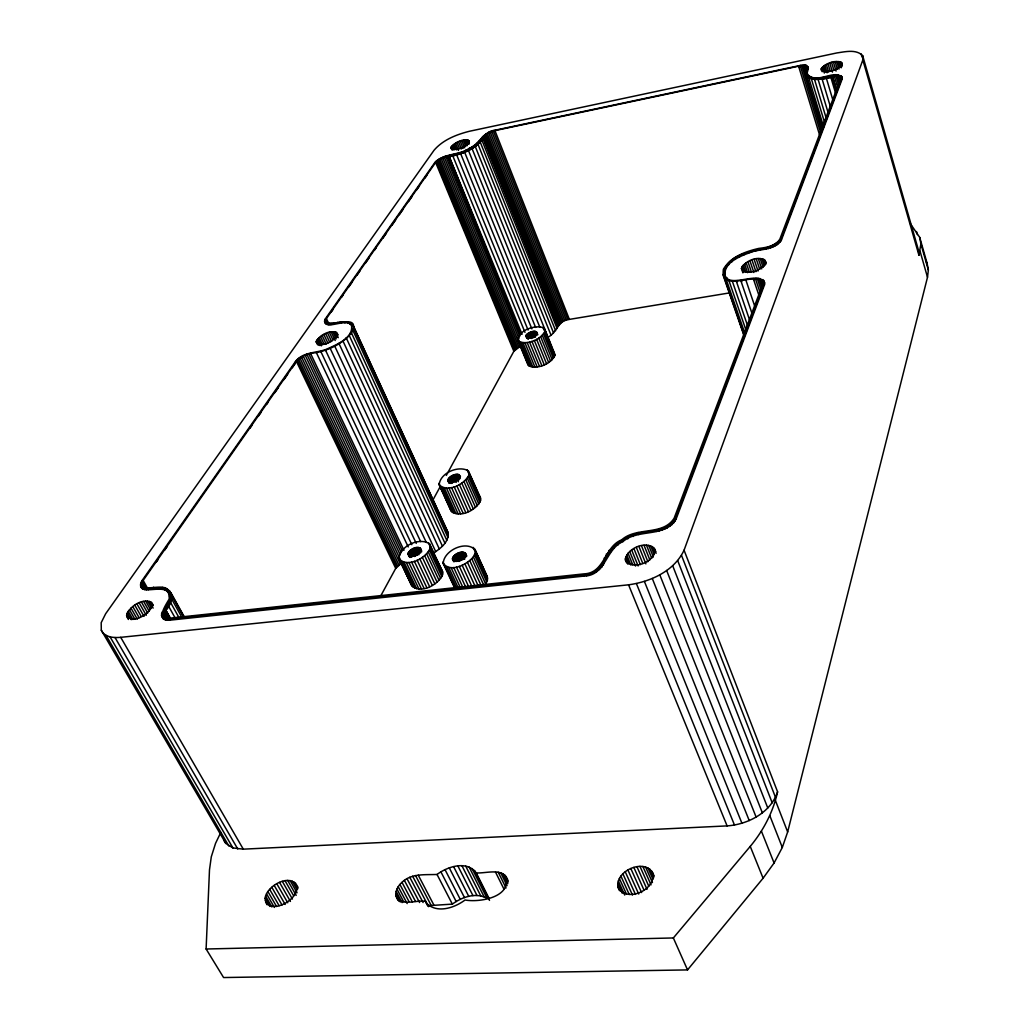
<?xml version="1.0" encoding="UTF-8"?>
<svg xmlns="http://www.w3.org/2000/svg" width="1029" height="1029" viewBox="0 0 1029 1029"><rect width="100%" height="100%" fill="white"/><g stroke="black" fill="none" stroke-linecap="round" stroke-linejoin="round"><path stroke-width="1.5" d="M654.676 548.753C656.734 561.59 631.87 571.481 625.362 559.827C626.391 547.505 650.469 538.244 655.833 551.673M619.522 890.69C609.875 872.245 647.074 855.266 653.839 875.576M909.803 222.843L919.707 237.39L927.116 263.334L928.351 269.997L927.502 277.238L787.661 831.946L782.31 847.459L774.078 862.997L763.094 878.213L687.539 969.91L223.589 977.55L206.109 949.008L209.492 869.814L211.292 856.81L215.55 843.343L220.798 832.435M832.049 75.889L838.481 75.606L840.757 76.943L840.77 78.41L779.879 239.088C775.66 246.175 766.232 247.526 758.772 248.413C745.472 251.488 730.5 256.826 723.374 269.328C719.863 294.68 759.801 269.058 762.901 283.901L674.124 518.204C662.753 536.07 636.565 526.424 621.619 539.878C604.203 546.656 604.975 573.127 583.996 573.873L169.721 618.185C150.105 617.387 179.882 598.634 168.293 590.222C162.762 581.668 137.745 595.264 143.16 580.433L296.429 361.398C301.214 355.519 309.073 353.101 316.392 352.651C329.563 349.731 342.94 343.686 351.442 332.856C362.98 310.115 323.402 331.531 326.399 318.578L435.614 162.492C444.631 153.27 459.436 155.855 469.713 148.523C479.951 144.755 483.296 131.802 494.923 130.619L798.594 66.216L804.601 65.882L806.865 67.104C800.536 82.294 823.702 80.043 832.345 76.866L836.448 90.668L832.049 75.889C823.856 77.059 812.074 81.432 805.784 74.024M168.705 618.403L164.794 611.406C171.637 605.502 176.306 590.363 163.855 588.164M554.85 355.584L544.084 328.058C535.453 324.045 516.429 330.656 518.603 341.345L528.597 365.617C537.614 369.694 550.412 364.202 554.85 355.584L544.084 328.058M164.19 610.326L164.794 611.406C168.434 606.12 173.682 599.084 169.965 592.537M140.947 586.864C149.591 592.022 170.673 581.874 169.155 599.084C165.54 605.322 154.762 621.014 169.721 620.191L584.086 576.086C605.734 575.7 605.618 549.126 622.841 541.653C638.186 528.379 664.875 537.987 676.027 519.259L764.508 284.801C762.579 266.395 721.689 294.821 724.57 269.122C735.465 246.33 766.528 255.449 781.075 238.869L841.825 78.191C836.989 68.802 819.804 81.908 811.045 76.841C801.244 73.934 815.045 61.213 798.787 65.766L495.232 130.168C483.283 131.262 479.54 144.176 469.301 148.33C458.818 155.611 443.731 153.038 434.74 162.672L325.421 318.746C322.231 332.984 346.246 316.559 351.789 325.563L351.339 324.598C343.827 316.893 331.66 327.981 324.534 321.755M163.045 618.712L161.502 613.773M527.71 362.362L528.597 365.617M862.842 59.952L684.066 550.193L777.59 791.841C770.657 812.717 747.993 824.422 727.104 825.901L243.281 849.157L232.914 847.935L225.788 843.381L101.305 630.237L101.189 622.686L105.665 613.721L434.084 150.208C442.984 139.803 456.49 134.542 469.468 131.262L836.911 52.929C845.169 51.797 856.115 48.929 862.675 55.656L862.842 59.952L918.923 255.192L918.498 250.24M475.154 549.82L475.231 553.113L473.366 556.856L485.611 583.842L487.437 580.06L487.322 576.729L475.154 549.82C465.893 539.993 443.473 550.554 443.229 563.583L454.445 587.559M126.593 615.561C128.535 606.235 145.861 595.598 152.511 604.435C150.736 613.824 133.063 624.59 126.593 615.561L128.188 618.326M480.53 500.66L480.44 497.74L468.298 470.793C458.317 465.108 440.116 472.954 439.164 484.775L450.831 510.474C459.32 518.963 476.157 510.358 480.53 500.66L469.07 474.832L468.298 470.793M918.923 255.192L920.904 243.937L919.707 237.39M452.438 558.914C453.365 553.885 463.179 549.19 465.957 554.49C465.082 559.532 455.178 564.265 452.438 558.914L453.738 561.744M398.172 900.362C393.412 894.548 396.898 886.612 401.992 882.342C411.24 873.209 425.26 874.972 437.029 874.457C447.602 866.508 466.844 860.218 476.26 872.901L489.148 898.561M442.547 574.812L442.56 571.558L429.543 543.775C419.099 536.984 399.818 546.077 398.879 558.606L411.459 584.974C419.935 594.775 438.2 585.102 442.547 574.812L430.199 548.316L429.543 543.775M447.769 480.466C448.85 475.964 457.648 471.694 460.413 476.26C459.384 480.775 450.496 485.071 447.769 480.466L449.068 483.321M433.068 553.28C440.18 548.83 449.493 541.923 447.988 532.43L353.32 325.82M407.947 554.026C408.963 549.216 418.546 544.457 421.183 549.679C420.218 554.502 410.545 559.3 407.947 554.026L409.272 556.805M141.089 586.942L141.758 583.096M168.705 593.206L169.309 594.286C165.103 581.449 134.542 599.238 142.053 580.575L295.439 361.565C302.603 352.137 315.427 353.037 325.55 349.641C335.441 345.114 354.465 338.052 351.339 324.598M822.184 129.474L805.836 75.683L805.746 72.236M451.036 147.301L451.049 148.575C456.927 151.224 467.642 147.16 469.353 140.844C463.294 138.13 454.921 142.298 451.036 147.301L452.22 150.195M725.123 276.132L725.496 277.225C721.355 262.279 742.835 255.025 753.935 251.256C763.235 249.031 775.827 249.288 781.435 239.963L842.108 79.182L841.452 76.095M821.258 68.699L821.258 70.139C827.47 73.689 840.011 69.998 841.941 62.91C835.484 59.322 825.708 63.219 821.258 68.699L822.171 71.747M265.122 898.278C266.318 885.249 293.342 871.254 297.034 888.374C296.082 901.584 268.466 915.707 265.122 898.278L269.855 906.433M161.682 616.551L165.116 618.956L169.103 619.098L583.572 574.864C605.219 574.478 605.116 547.904 622.339 540.431C637.697 527.157 664.387 536.752 675.551 518.037L764.135 283.695L764.29 281.354M741.42 268.44C744.61 260.517 760.92 254.086 766.078 262.138C763.004 270.112 746.437 276.621 741.42 268.44L742.912 272.852M809.051 76.03L809.347 77.008C804.421 74.834 809.193 70.345 807.984 66.962M206.109 949.008L673.352 937.959L750.244 846.391C763.402 830.557 773.126 811.984 777.59 791.841M316.16 341.795C319.054 335.132 332.817 327.659 337.731 334.374C334.927 341.075 320.945 348.625 316.16 341.795L317.524 344.664M518.603 341.345C527.723 345.255 540.431 339.776 545.036 331.222M439.164 484.775C447.782 493.071 464.491 484.427 469.07 474.832M525.896 335.583C525.883 340.766 535.221 336.907 536.829 333.808C536.804 328.637 527.53 332.508 525.896 335.583L527.067 338.438M398.879 558.606C407.497 568.227 425.633 558.49 430.199 548.316M547.994 337.165C556.998 333.01 558.065 319.878 569.371 319.389L729.522 292.905M101.305 630.237C104.624 637.453 113.82 637.941 120.715 637.337L628.565 584.819C650.431 581.784 674.239 571.146 684.066 550.193M380.434 596.46L395.728 568.368L401.863 562.786M432.489 500.801L440.168 486.704M446.316 475.411L513.857 351.288L520.34 346.258M447.654 156.022L448.014 156.91C461.069 154.401 476.028 149.719 483.424 137.873L482.833 136.381M806.787 70.255L806.877 68.609M604.64 558.323L608.602 552.161M325.421 318.746L325.241 320.804L324.791 319.852M447.409 156.074L520.61 334.451L448.014 156.91C461.095 154.196 475.617 149.475 483.424 137.873L557.988 326.463L483.077 138.503M156.408 561.95L158.247 559.326M164.666 550.142L167.418 546.206M250.021 428.141L251.848 425.517M258.279 416.333L261.032 412.397M266.537 404.526L268.376 401.902M274.794 392.718L278.473 387.47M283.978 379.598L287.644 374.35M292.236 367.79L294.989 363.854M331.377 311.838L333.216 309.214M341.474 297.394L343.313 294.77M348.818 286.898L352.484 281.65M357.076 275.09L359.828 271.154M365.334 263.283L369.012 258.035M374.517 250.163L376.357 247.539M382.775 238.355L386.454 233.107M391.959 225.222L395.625 219.974M399.303 214.727L402.969 209.479M408.487 201.607L412.153 196.359M416.745 189.799L419.498 185.863M425.003 177.991L426.842 175.367M477.456 142.877L477.816 143.751L479.707 141.925L481.122 140.163L480.775 139.275M443.229 563.583C451.126 572.909 466.934 564.587 473.366 556.856M612.229 548.791L609.554 551.583L609.052 550.361M412.655 876.219L428.141 905.7L452.348 904.118C461.957 897.018 475.912 892.092 487.103 898.394L472.079 868.515M619.715 542.72L617.336 544.341L616.847 543.119M473.636 146.838L475.462 145.616L475.102 144.729M466.356 150.877L469.661 149.218L469.301 148.33M454.702 155.032L452.426 155.585L452.065 154.71M805.836 75.683C812.781 82.371 824.01 78.436 832.345 76.866M821.361 78.345L823.805 78.088L823.509 77.111M157.283 588.099L154.157 588.254L153.565 587.186M476.26 872.901C486.035 873.698 504.069 866.881 508.03 880.773M428.578 906.665L425.389 901.34C416.552 899.719 403.227 906.343 396.667 897.558M155.495 587.816L162.556 588.009M803.919 66.19L805.244 66.293L804.948 65.329M813.836 78.333L811.341 77.818L811.045 76.841M840.101 76.21L841.735 77.085M761.936 280.029L764.65 282.46M552.753 351.648L553.872 352.355M170.57 593.617L165.72 588.498M807.263 66.872L808.279 67.927M427.086 903.822C437.917 913.636 454.728 907.681 465.069 900.002C478.807 902.6 511.825 897.687 505.908 876.451M485.315 574.233L487.322 576.729M223.73 840.024L225.788 843.381M480.44 497.74L476.671 491.309M110.077 636.887L232.914 847.935M106.077 635.407L228.888 846.044M266.55 893.867L274.421 907.449M265.598 896.118L271.913 906.986M115.004 637.53L237.763 848.989M265.122 900.298L267.489 904.375M265.611 902.111L267.193 904.838M269.714 889.416L279.129 905.7M120.715 637.337L243.281 849.157M267.939 891.616L276.582 906.549M274.228 885.442L285.162 904.44M271.836 887.332L282.01 904.98M126.837 616.718L128.432 619.497M276.827 883.795L287.734 902.793M129.448 609.67L134.966 619.342M128.188 611.239L132.934 619.535M282.319 881.39L292.416 899.05M127.287 612.782L131.236 619.69M126.747 614.236L129.127 618.378M279.554 882.432L290.435 901.443M290.075 880.515L297.047 892.76M132.805 606.621L139.095 617.657M287.657 880.425L296.185 895.384M131.005 608.113L137.294 619.162M285.046 880.721L293.574 895.667M139.211 602.904L146.247 615.329M295.464 883.062L298.011 887.307M136.973 603.972L144.021 616.397M294.037 881.853L297.908 888.67M292.223 881.004L296.866 889.172M134.825 605.219L141.102 616.268M145.694 601.077L150.375 609.374M143.636 601.438L149.102 611.11M141.449 602.055L147.7 613.104M145.874 588.768L146.478 589.836M141.166 582.028L144.15 587.456M144.24 588.639L144.832 589.694M141.642 584.511L143.996 588.691M151.585 602.338L153.141 605.116M140.6 583.43L141.192 584.485M141.873 585.604L143.443 588.395M150.568 601.631L152.897 605.785M142.851 588.266L143.443 589.334M140.381 584.716L140.973 585.784M141.745 587.675L142.336 588.729M149.218 601.18L153.115 608.1M147.571 601L151.469 607.907M169.103 619.098L169.721 620.191M164.023 610.57L168.705 618.943M163.212 612.088L167.122 619.072M166.968 619.188L167.586 620.281M162.055 612.152L162.659 613.245M162.762 613.528L165.888 619.111M162.698 614.827L164.267 617.619M165.116 618.956L165.72 620.05M143.16 580.433L147.096 587.443M147.739 588.665L148.33 589.733M163.585 618.429L164.19 619.522M142.053 580.575L142.645 581.629M161.373 615.265L161.977 616.345M142.298 581.887L145.449 587.495M168.627 606.274L174.891 617.503M157.45 587.842L158.054 588.91M167.007 606.132L167.611 607.213M165.849 606.261L166.454 607.342M152.961 588.061L153.565 589.128M167.097 590.98L167.701 592.061M171.727 599.084L181.837 617.297M169.399 595.932L170.004 597.013M170.441 598.659L171.046 599.74M164.627 589.321L165.232 590.389M162.338 587.392L162.929 588.459M170.621 602.57L179.2 617.992M161.386 588.254L161.977 589.334M169.206 602.274L169.798 603.354M171.174 593.206L184.423 617.091M169.553 590.968L183.548 616.217M171.907 595.945L183.548 616.911M168.293 590.222L168.885 591.302M170.698 595.379L171.29 596.46M925.817 260.942L927.116 263.334M396.126 891.371L402.12 902.613M395.805 893.609L400.307 902.034M395.985 895.68L398.995 901.314M618.236 887.847C627.42 903.025 656.631 889.468 652.579 872.733M398.21 886.741L407.175 903.578M396.937 889.069L403.664 901.7M401.992 882.342L412.397 901.983M399.921 884.477L408.86 901.314M407.008 878.689L419.588 902.536M404.384 880.387L415.51 901.43M442.56 571.558L435.524 558.001M425.389 901.34L427.627 905.597M409.786 877.287L423.086 902.536M447.988 532.43L352.368 324.071M418.276 875.203L433.711 904.723M415.51 875.512L430.971 905.018M440.901 871.846L456.156 901.507M437.029 874.457L452.348 904.118M445.017 869.634L460.233 899.295M449.287 867.871L464.465 897.558M453.609 866.611L468.735 896.323M461.931 865.723L476.993 895.487M457.854 865.891L472.954 895.629M465.713 866.109L480.762 895.912M474.472 870.483L489.508 900.388M469.134 867.048L484.17 896.889M495.528 872.129L504.056 889.313M500.686 872.721L507.065 885.635M498.229 872.219L506.036 887.988M504.583 874.869L508.12 882.046M502.821 873.608L507.786 883.654M297.342 360.291L396.512 567.172M296.429 360.343L296.905 361.32M296.429 361.398L395.728 568.368M295.439 361.565L295.902 362.542M398.699 557.062L411.459 584.974M399.535 559.956L412.127 586.337M301.497 356.999L400.268 563.763M301.008 356.729L301.471 357.693M299.915 358.053L398.815 564.831M299.259 357.886L299.735 358.864M298.513 359.16L397.554 565.989M297.728 359.108L298.191 360.073M406.365 562.58L418.957 589.051M306.976 353.886L307.439 354.864M306.925 354.413L401.194 552.586M404.114 562.387L416.719 588.832M304.918 354.696L400.127 554.721M402.198 561.873L414.803 588.305M303.233 356.021L399.792 558.451M302.912 355.648L303.388 356.626M400.654 561.049L413.246 587.456M408.899 551.801L411.523 557.345M408.397 552.573L410.365 556.728M408.076 553.319L410.044 557.486M411.549 561.988L424.115 588.498M310.964 352.806L311.427 353.77M310.552 353.423L403.973 550.296M408.873 562.439L421.453 588.935M308.777 353.835L402.262 550.618M320.868 351.622L411.832 544.688M413.517 548.431L416.784 555.364M412.397 548.971L415.677 555.904M417.105 560.162L429.633 586.697M411.356 549.589L414.623 556.522M410.404 550.283L413.028 555.84M316.392 352.651L408.23 546.952M409.568 551.029L412.192 556.573M414.327 561.217L426.868 587.739M420.334 548.033L421.646 550.811M419.691 547.698L421.646 551.866M320.508 336.457L323.878 343.647M418.88 547.492L420.848 551.66M325.55 349.641L326.013 350.619M325.511 350.169L416.256 543.402M417.954 547.415L420.565 552.972M319.106 337.563L322.476 344.741M422.353 557.332L434.83 583.88M416.912 547.479L419.523 553.036M317.935 338.67L321.318 345.86M415.806 547.672L419.073 554.605M317.035 339.776L319.749 345.525M414.661 547.994L417.928 554.927M419.806 558.85L432.309 585.398M316.443 340.818L318.475 345.139M428.257 551.981L440.656 578.504M325.678 333.589L329.704 342.207M426.649 553.834L439.061 580.382M323.839 334.451L327.878 343.069M330.193 348.329L420.681 541.666M322.103 335.415L326.142 344.033M424.655 555.634L437.093 582.182M332.843 331.724L336.187 338.914M326.399 318.578L328.418 322.939M325.82 319.582L328.405 324.688M331.184 331.917L335.197 340.548M326.656 323.505L327.106 324.469M430.456 546.631L442.792 573.102M428.398 542.707L432.283 551.042M324.495 320.855L324.984 322.707M325.627 323.106L326.077 324.058M324.92 322.514L325.37 323.466M329.409 332.316L332.753 339.493M334.759 346.156L426.315 542.463M429.453 550.116L441.827 576.626M327.556 332.869L331.57 341.487M448.798 567.455L458.625 588.704M343.004 341.075L439.319 548.984M446.779 566.928L456.619 588.151M336.56 332.264L337.898 335.145M445.158 566.079L455.654 588.704M442.997 562.014L454.111 585.977M335.57 331.891L338.245 337.653M331.261 323.543L331.698 324.508M334.309 331.711L336.985 337.473M339.068 343.712L435.73 551.66M329.512 323.736L329.962 324.701M338.567 343.442L339.017 344.419M341.101 321.897L341.551 322.862M453.712 567.519L462.87 587.392M346.451 338.335L442.431 546.142M345.641 338.284L346.091 339.261M451.126 567.661L460.297 587.508M337.28 322.309L337.731 323.273M140.497 585.874L141.552 587.932M349.719 323.286L350.156 324.251M352.844 330.27L447.937 537.46M455.796 554.387L459.037 561.435M351.789 330.553L352.24 331.518M454.831 555.094L457.429 560.741M347.416 322.386L347.866 323.35M459.294 566.284L469.095 587.585M351.442 332.856L446.792 540.289M454.008 555.853L456.606 561.5M453.339 556.638L455.281 560.869M350.439 333.023L350.889 334.001M344.522 321.923L344.959 322.887M452.837 557.422L454.792 561.654M452.541 558.194L453.84 561.011M456.464 567.056L465.61 586.929M349.281 335.57L444.94 543.209M460.336 552.432L463.552 559.48M464.889 563.866L475.282 586.607M459.166 552.753L462.381 559.802M457.995 553.19L461.224 560.252M353.487 327.904L448.335 534.823M456.863 553.743L460.092 560.792M462.137 565.204L471.912 586.517M617.734 883.345L622.236 893.236M469.777 560.586L480.775 584.755M617.722 885.673L619.651 889.918M465.532 553.268L466.819 556.097M465.031 552.805L466.317 555.634M464.349 552.47L466.278 556.702M463.5 552.251L465.442 556.496M467.462 562.31L478.485 586.479M462.536 552.174L465.108 557.821M461.468 552.239L464.696 559.287M444.335 488.029L456.027 513.818M474.536 554.953L486.756 581.925M442.47 487.617L454.149 513.381M619.368 878.483L626.417 894.021M440.952 486.91L452.644 512.661M438.946 483.398L449.956 507.657M439.833 485.958L451.525 511.683M471.758 558.747L483.386 584.331M618.288 880.914L624.719 895.05M447.872 479.823L449.158 482.678M448.927 487.965L460.593 513.805M622.905 873.865L632.475 895.05M474.382 548.47L486.55 575.352M475.437 551.377L487.617 578.311M446.509 488.145L458.188 513.96M473.16 547.377L474.433 550.193M475.231 553.113L487.437 580.06M620.924 876.116L629.233 894.471M456.799 485.739L468.414 511.606M451.911 475.822L454.484 481.533M627.934 870.032L638.726 894.047M450.921 476.414L453.493 482.125M450.02 477.057L452.593 482.768M454.149 486.743L465.79 512.609M449.249 477.739L451.821 483.45M448.618 478.446L450.548 482.73M625.272 871.82L635.459 894.42M448.155 479.154L450.085 483.437M451.499 487.502L463.153 513.355M458.124 474.356L460.04 478.652M633.851 867.434L643.961 890.046M461.777 483.077L473.34 508.956M457.223 474.318L459.14 478.601M456.22 474.395L458.78 480.106M455.165 474.588L458.355 481.726M459.371 484.505L470.96 510.384M630.828 868.553L641.594 892.58M454.072 474.909L456.632 480.62M452.979 475.321L456.181 482.46M465.803 479.861L477.327 505.728M636.925 866.688L647.022 889.326M463.938 481.521L475.488 507.4M458.908 474.523L460.182 477.392M645.543 866.971L652.45 882.56M469.275 473.314L480.71 499.116M467.166 469.854L469.07 474.15M642.868 866.457L651.035 884.876M468.414 476.466L479.887 502.306M673.352 937.959L687.539 969.91M467.307 478.151L478.807 504.017M639.961 866.367L648.772 886.175M651.498 870.804L654.007 876.489M649.929 869.171L653.685 877.686M647.923 867.884L652.939 879.229M583.572 574.864L584.086 576.086M588.652 573.809L589.167 575.031M586.093 574.465L586.607 575.687M596.023 570.49L596.537 571.725M593.682 571.802L594.196 573.024M591.212 572.921L591.726 574.143M600.061 567.442L600.563 568.677M598.171 569.037L598.672 570.259M438.354 159.971L516.326 348.599M437.415 160.138L437.775 161.013M603.791 562.374L604.293 563.596M437.222 160.82L515.285 349.487M436.309 161L436.682 161.875M436.296 161.669L514.461 350.4M602.904 564.072L603.406 565.294M435.408 161.849L513.857 351.288M601.643 565.783L602.158 567.005M444.245 157L518.796 338.232M607.586 554.181L608.088 555.39M519.696 342.052L529.691 366.35M443.19 157.025L443.55 157.913M517.741 338.155L518.912 340.998M520.674 345.268L522.436 349.538M523.607 352.394L526.539 359.52M606.235 554.181L606.737 555.403M442.65 157.63L527.89 364.69M441.608 157.72L441.968 158.595M441.107 158.35L518.886 346.953M605.657 557.859L606.158 559.081M440.09 158.479L440.451 159.354M439.653 159.135L517.536 347.751M604.229 558.014L604.743 559.236M438.688 159.289L439.049 160.164M527.157 342.528L537.125 366.89M522.063 334.309L449.249 156.691L520.713 334.489M610.287 550.502L610.789 551.724M524.931 342.773L534.913 367.121M446.419 155.945L446.779 156.82M522.899 342.773L532.893 367.109M445.84 156.472L519.722 336.277M444.811 156.434L445.171 157.308M521.137 342.528L531.144 366.851M453.056 144.883L454.831 149.231M456.735 155.045L528.083 330.065M529.189 332.791L531.517 338.49M452.143 145.732L453.905 150.067M455.474 153.874L455.834 154.762M531.916 341.319L541.871 365.719M455.307 154.311L455.667 155.186M528.301 333.293L530.051 337.576M451.461 146.542L452.644 149.437M527.504 333.846L529.253 338.129M526.835 334.425L528.584 338.708M613.708 546.939L614.21 548.161M529.511 342.04L539.466 366.414M526.295 335.017L528.044 339.287M628.565 584.819L727.104 825.901M452.876 156.035L524.983 332.367M451.744 155.173L452.117 156.048M536.199 331.647L537.37 334.502M538.759 338.078L548.663 362.478M626.712 554.875L630.841 565.05M458.535 141.719L461.468 148.935M462.651 151.816L463.011 152.704M535.594 331.441L536.752 334.296M534.861 331.351L536.598 335.634M625.825 556.586L628.77 563.853M534.025 331.351L535.762 335.634M636.411 583.572L734.487 825.065M456.979 142.426L459.32 148.215M536.623 339.313L546.54 363.713M533.099 331.467L535.414 337.165M625.362 558.258L627.729 564.072M460.683 153.758L531.877 328.907M625.362 559.827L626.545 562.734M455.513 143.211L458.458 150.44M532.122 331.66L534.45 337.371M458.998 152.794L459.358 153.681M458.973 153.18L459.333 154.067M617.76 543.556L618.249 544.778M531.131 331.955L533.446 337.666M534.308 340.406L544.251 364.806M454.201 144.034L456.554 149.822M530.141 332.341L532.469 338.039M543.595 333.936L553.448 358.324M750.244 846.391L763.094 878.213M464.786 139.944L467.115 145.732M468.452 150.453L539.839 327.209M463.307 140.188L465.648 145.977M542.309 335.351L552.174 359.738M629.684 551.518L635.562 566.053M465.996 149.99L466.626 151.134M461.751 140.574L464.671 147.803M540.675 336.74L550.554 361.14M628.024 553.165L632.732 564.792M622.339 540.431L622.841 541.653M460.143 141.089L463.063 148.317M464.632 152.215L535.633 327.441M621.619 539.878L622.108 541.087M536.662 331.93L537.82 334.785M475.257 146.504L550.991 335.081M472.903 146.684L473.25 147.571M472.362 146.568L472.723 147.443M633.915 548.598L640.347 564.574M472.028 148.536L554.927 354.349M468.208 140.06L469.378 142.954M467.269 139.867L469.018 144.214M542.965 327.376L544.122 330.232M627.356 537.652L627.844 538.862M544.521 332.547L554.348 356.922M626.828 536.971L627.317 538.193M469.713 148.523L470.073 149.411M631.677 549.988L638.121 565.963M644.398 581.424L741.935 823.264M466.111 139.828L467.873 144.176M480.324 142.349L555.609 330.708M641.479 545.73L647.884 561.731M479.36 141.037L479.707 141.925M478.202 142.838L478.562 143.713M652.27 578.452L749.228 820.563M478.048 144.42L553.551 332.907M638.893 546.438L645.878 563.892M632.668 535.26L633.157 536.482M475.758 144.767L476.105 145.655M636.346 547.402L642.765 563.39M761.434 831.213L774.078 862.997M483.694 135.545L558.953 324.752M646.482 545.177L651.704 558.284M483.154 136.87L558.348 325.627M482.189 137.179L482.537 138.066M644.038 545.306L649.839 559.866M481.662 139.095L482.009 139.97M482.009 140.368L557.101 328.534M638.07 532.482L638.559 533.691M638.16 533.331L638.649 534.553M480.183 140.922L480.543 141.809M490.19 132.124L564.857 320.726M653.762 547.531L656.078 553.37M488.891 132.329L489.238 133.204M488.659 132.818L563.403 321.395M652.437 546.528L654.753 552.367M487.219 133.59L562.053 322.167M650.74 545.794L654.212 554.554M486.01 133.873L486.357 134.748L485.109 135.584L484.762 134.709M485.907 134.4L560.831 322.99M643.704 531.89L644.193 533.112M648.733 545.344L653.376 556.998M659.756 574.761L756.096 817.039M484.775 135.236L559.789 323.865M495.232 130.168L495.579 131.056M494.923 130.619L569.371 319.389M493.663 130.554L494.01 131.442M493.38 131.005L567.879 319.697M666.638 570.465L762.348 812.807M492.068 131.056L492.415 131.931M491.785 131.506L566.362 320.148M649.17 531.003L649.659 532.225M490.46 131.648L490.807 132.522M658.611 529.768L659.1 530.99M672.67 565.693L767.775 808.009M769.846 815.727L782.31 847.459M655.807 530.231L656.296 531.466M677.687 560.612L772.2 802.813M664.245 527.928L664.721 529.163M661.454 528.983L661.93 530.218M681.52 555.39L775.506 797.359M669.339 525.124L669.815 526.346M775.351 800.318L787.661 831.946M666.895 526.629L667.384 527.851M674.638 519.864L675.114 521.086M673.262 521.69L673.738 522.912M671.487 523.452L671.963 524.687M675.551 518.037L676.027 519.259M725.908 278.447L744.713 333.01M724.082 274.048L724.455 275.142M726.333 282.628L744.662 335.763M723.953 276.634L744.314 335.634M722.86 274.46L744.237 336.393M732.198 280.814L747.749 326.142M726.075 266.421L726.448 267.501M728.686 279.862L746.437 331.479M724.57 269.122L724.943 270.203M727.001 277.881L727.387 278.975M723.889 271.695L724.262 272.775M731.375 260.929L731.748 262.009M737.047 280.583L737.42 281.676M736.352 281.277L749.819 320.636M728.365 263.656L728.738 264.736M741.69 267.347L743.182 271.759M746.089 280.685L754.849 306.501M735.015 258.292L735.375 259.372M741.536 280.544L741.909 281.637M741.034 281.226L752.392 314.591M746.141 262.729L749.125 271.54M744.584 263.848L747.556 272.672M743.298 265.019L745.781 272.363M739.169 255.835L739.542 256.916M742.321 266.189L744.314 272.08M751.98 259.951L755.929 271.707M758.103 278.306L758.476 279.399M748.585 251.719L748.945 252.8M757.421 278.988L760.997 289.651M756.019 278.319L756.392 279.425M749.909 260.749L753.858 272.505M755.53 279.013L760.135 292.712M753.781 278.563L754.154 279.669M747.942 261.688L751.402 271.965M753.498 279.232L759.132 295.966M743.748 253.623L744.108 254.703M758.296 258.601L761.73 268.903M763.75 280.364L764.123 281.47M753.575 250.176L753.935 251.256M764.418 282.473L764.791 283.58M756.238 258.871L759.685 269.161M762.836 279.554L763.209 280.66M764.135 283.695L764.508 284.801M762.553 280.878L763.569 283.914M761.717 280.132L763.248 284.686M754.116 259.321L758.051 271.077M760.56 279.566L763.106 287.142M759.968 278.499L760.341 279.605M759.119 279.181L762.18 288.326M764.586 259.565L766.052 264.003M763.402 259.038L765.357 264.929M761.923 258.691L764.38 266.061M758.553 249.044L758.913 250.124M760.212 258.549L763.145 267.386M765.627 248.015L765.988 249.095M772.445 245.905L772.805 246.986M770.219 246.78L770.58 247.86M767.917 247.487L768.277 248.568M778.091 242.561L778.451 243.654M776.445 243.757L776.805 244.851M774.541 244.889L774.901 245.97M781.075 238.869L781.435 239.963M780.445 240.079L780.792 241.172M779.442 241.326L779.789 242.407M801.9 65.766L821.451 130.053M800.511 65.457L800.806 66.422M800.305 65.92L820.808 133.243M798.787 65.766L799.083 66.731M798.594 66.216L819.598 135.031M807.611 66.383L807.906 67.348M808.087 67.644L808.37 68.609M811.366 78.873L824.821 123.326M807.894 68.403L808.189 69.367M810.17 77.316L810.466 78.294M806.08 65.547L807.315 69.638M807.019 70.525L807.315 71.49M805.617 66.152L807.019 70.757M808.845 78.127L823.702 127.094M807.636 74.976L807.932 75.94M808.112 76.48L808.408 77.458M806.607 72.184L806.903 73.149M804.601 65.882L805.99 70.474M805.99 70.731L806.08 74.988M806.813 73.676L807.109 74.641M806.633 75.374L806.929 76.352M813.193 96.752L816.447 107.492M818.312 113.614L819.701 118.219M803.34 65.753L822.763 128.998M805.424 74.062L822.21 129.307M819.354 78.011L819.65 78.989M818.081 79.297L828.255 113.126M815.868 78.088L816.164 79.066M814.479 79.259L826.519 119.184M812.781 77.857L813.077 78.834M822.505 67.001L824.319 73.085M821.734 67.875L822.647 70.911M823.161 77.612L823.457 78.59M822.081 78.963L830.853 108.212M827.985 63.657L830.236 71.245M830.827 77.226L835.831 94.089M826.338 64.415L828.589 72.017M824.846 65.251L827.11 72.84M827.187 76.905L827.483 77.882M823.56 66.126L825.361 72.197M826.377 78.268L832.77 99.697M838.481 75.606L840.294 81.728M837.246 74.885L837.542 75.876M833.374 61.959L836.075 71.078M837.207 75.439L839.471 83.092M835.689 74.924L838.918 86.204M831.561 62.409L833.812 69.998M834.004 75.104L838.198 89.42M829.747 62.975L832.448 72.094M832.345 75.824L836.911 91.234M841.452 62.345L842.339 65.393M840.667 61.907L842.005 66.486M839.6 61.624L841.388 67.721M838.301 61.47L840.088 67.567M841.863 76.699L842.275 78.397M836.796 61.483L839.034 69.097M841.825 78.191L842.108 79.182M840.757 75.606L841.053 76.583M840.281 76.378L841.182 79.439M839.51 75.914L840.873 80.519M835.136 61.65L837.387 69.252M838.635 74.988L838.931 75.979M916.492 231.538L917.366 234.586M920.003 251.063L927.502 277.238M862.675 55.656L919.167 252.594M861.157 53.984L862.045 57.071M920.904 243.937L928.351 269.997M450.599 509.085L450.831 510.474M170.467 618.48L165.785 610.094L170.428 618.545"/></g></svg>
